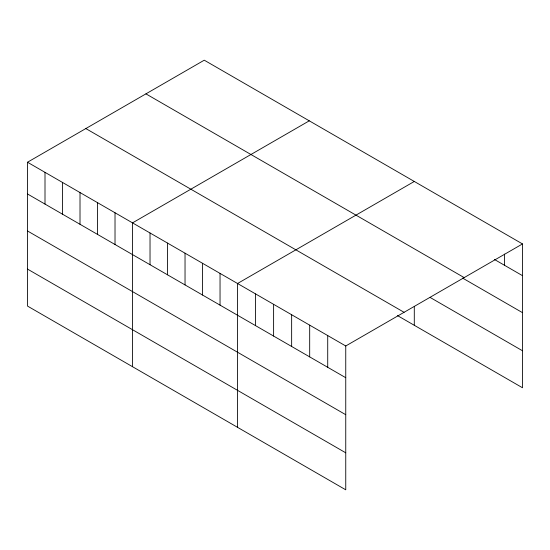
<?xml version="1.0" encoding="UTF-8"?>
<svg xmlns="http://www.w3.org/2000/svg" width="550" height="550" viewBox="0 0 550 550"><rect width="100%" height="100%" fill="white"/><g stroke="black" fill="none" stroke-linecap="round" stroke-linejoin="round"><path stroke-width="0.82" d="M27.5 162.236L345.751 345.978L345.751 489.809L27.5 306.068L27.5 162.236L204.249 60.191L522.5 243.932L522.5 387.764L397.519 315.604M309.272 120.828L132.522 222.874L132.522 366.706M414.294 181.459L237.545 283.504L237.545 427.336M345.751 345.978L522.5 243.932M494.368 259.428L522.5 275.667M145.922 93.864L464.172 277.606M462.626 278.094L522.5 312.661M430.162 297.461L522.5 350.769M85.828 128.562L404.078 312.304M27.5 193.978L345.751 377.712M27.5 230.966L345.751 414.707M27.5 269.081L345.751 452.815M504.467 254.107L504.467 265.258M414.294 306.797L414.294 325.291M327.718 335.569L327.718 367.304M309.684 325.153L309.684 356.888M291.644 314.744L291.644 346.479M273.611 304.329L273.611 336.071M255.578 293.92L255.578 325.655M220.041 273.398L220.041 305.14M202.538 263.292L202.538 295.034M185.034 253.186L185.034 284.928M167.53 243.086L167.53 274.821M150.026 232.98L150.026 264.715M115.019 212.768L115.019 244.502M97.515 202.661L97.515 234.396M80.011 192.555L80.011 224.29M62.508 182.449L62.508 214.184M45.004 172.343L45.004 204.084"/></g></svg>
